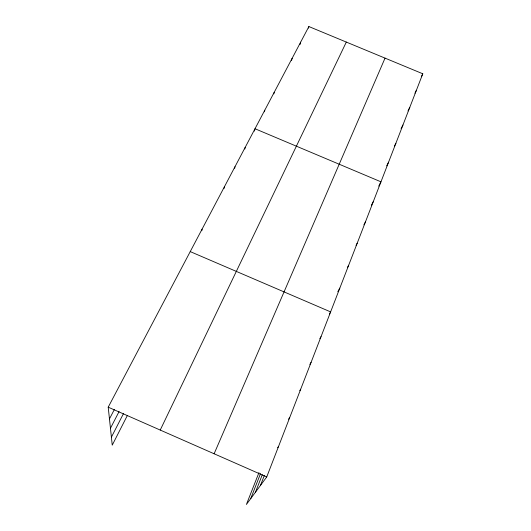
<?xml version="1.0" encoding="UTF-8"?>
<svg xmlns="http://www.w3.org/2000/svg" width="531" height="531" viewBox="0 0 531 531"><rect width="100%" height="100%" fill="white"/><g stroke="black" fill="none" stroke-linecap="round" stroke-linejoin="round"><path stroke-width="0.8" d="M201.82 230.746L202.072 229.153M224.109 188.379L224.421 186.759M234.662 168.307L234.987 166.721M244.824 149.012L245.176 147.392M254.462 131.124L255.006 128.741L380.966 181.821L378.729 186.122M264.398 111.815L264.783 110.202M273.83 93.881L274.215 92.301M291.519 60.653L292.136 58.317M300.008 44.531L300.646 42.175M308.445 28.136L308.883 26.55L422.782 73.776L266.741 476.924L246.417 504.45L258.955 472.63M260.462 485.434L264.358 475.418M255.457 492.217L262.321 474.641M250.692 498.662L260.515 473.632M214.126 453.773L385.041 58.125M160.229 430.064L346.318 42.068M421.322 76.729L422.782 73.776M414.943 93.197L416.39 90.283M407.987 110.939L409.786 107.348M401.097 128.675L402.956 125.004M127.301 415.607L112.247 445.151L108.218 407.177L308.883 26.55M394.414 146.158L395.88 143.277M111.397 437.159L123.59 413.397M386.668 165.878L388.559 162.207M110.455 428.258L119.063 411.611M109.459 418.899L114.397 409.441M371.415 205.198L373.326 201.554M363.901 224.839L365.408 222.004M356.042 245.368L357.197 243.225M347.486 267.405L348.675 265.248M337.802 291.738L339.82 288.121M329.439 313.967L330.621 311.896L190.237 251.601M319.841 338.692L321.043 336.634M309.858 364.412L311.073 362.388M299.816 390.617L300.692 389.216M288.532 419.244L289.415 417.884M277.66 447.706L278.556 446.412M108.218 407.177L266.741 476.924"/></g></svg>
